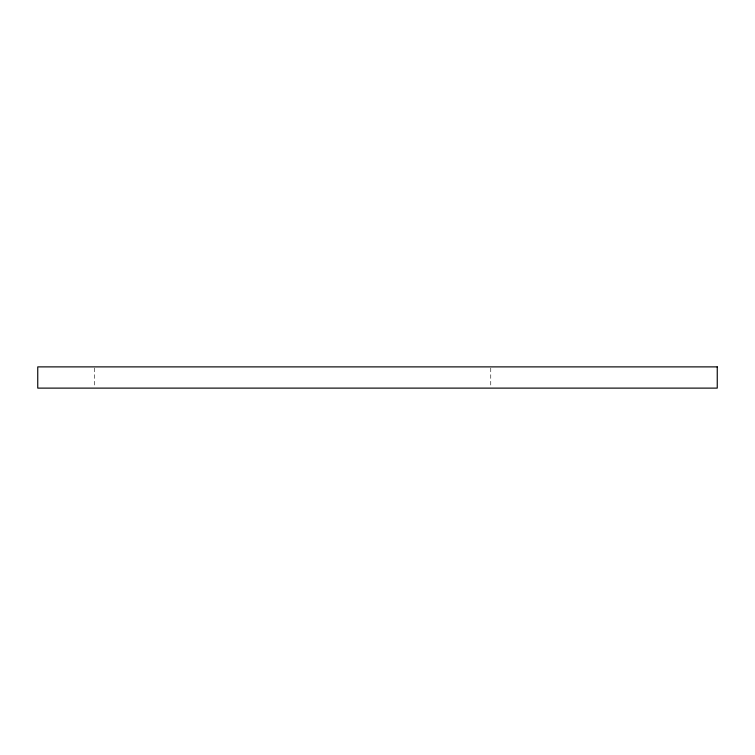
<?xml version="1.0" encoding="UTF-8"?>
<svg xmlns="http://www.w3.org/2000/svg" width="755" height="755" viewBox="0 0 755 755"><rect width="100%" height="100%" fill="white"/><g stroke="black" fill="none" stroke-linecap="round" stroke-linejoin="round"><path stroke-width="0.57" stroke-dasharray="3.77 2.83" d="M490.75 368.062L490.75 386.938M94.375 368.062L94.375 386.938"/><path stroke-width="1.13" d="M717.25 366.883L37.75 366.883L37.75 388.117L717.25 388.117L717.25 366.883"/></g></svg>
